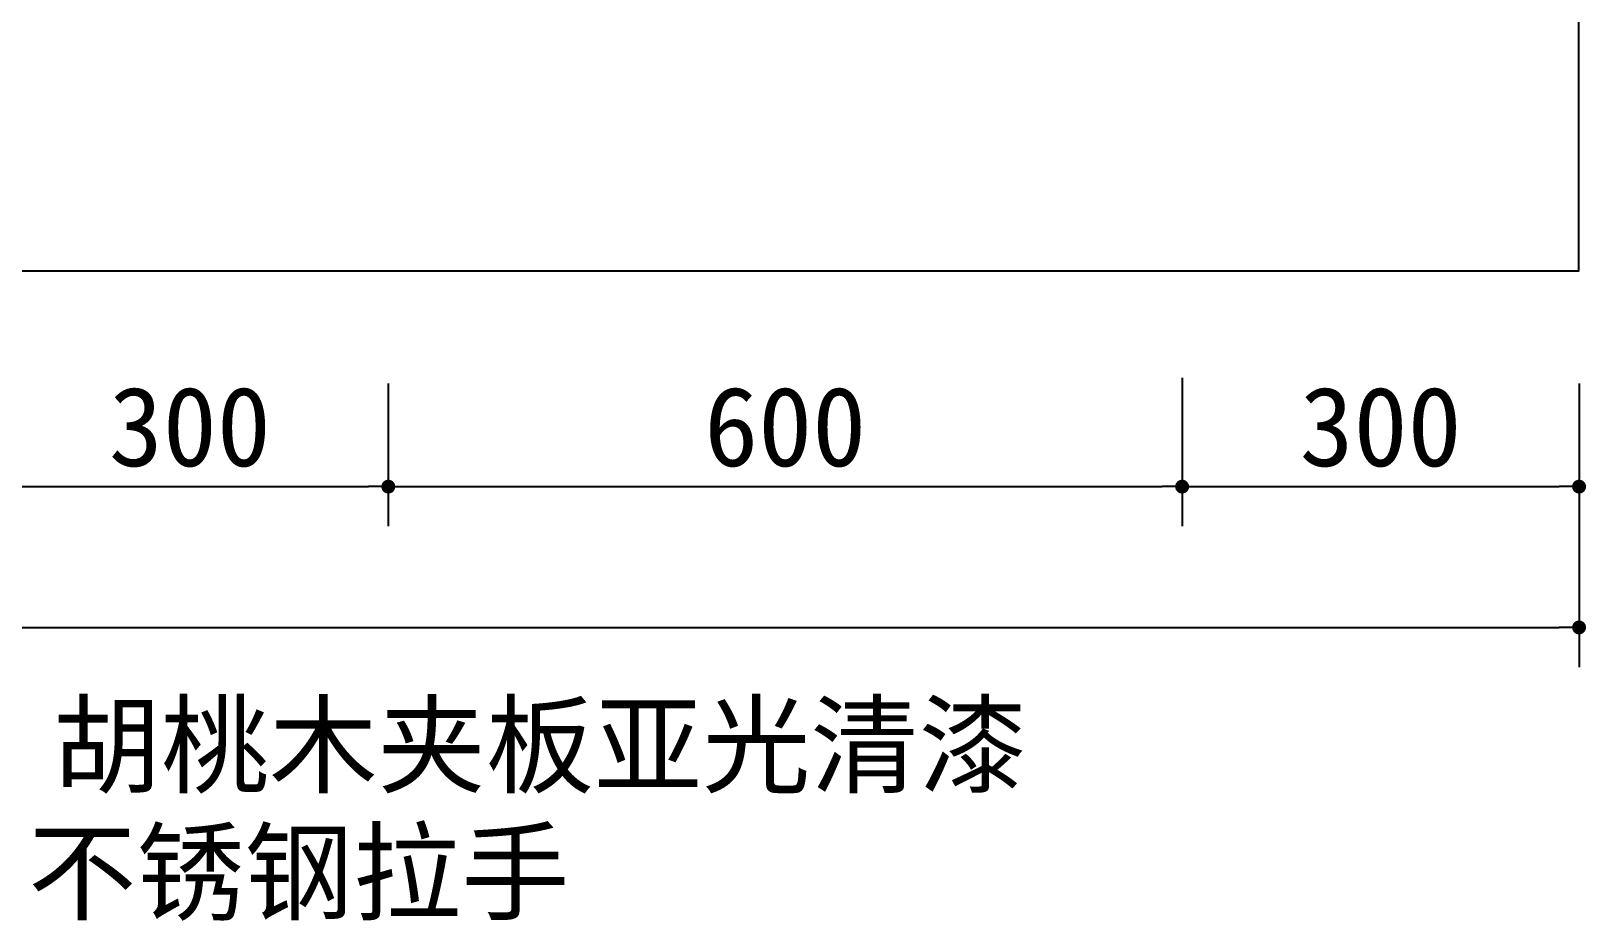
# Model space of a CAD drawing. Extents: x 425 to 4634, y 4027 to 7710.
# Drawn here: x 3216 to 4391, y 4048 to 4720 of the extents above; entities that cross this region are included whole.
import ezdxf

# ---------------------------------------------------------------- set-up
doc = ezdxf.new("R2010")
doc.units = 0
doc.header["$LTSCALE"] = 10
doc.header["$MEASUREMENT"] = 0
doc.header["$PDMODE"] = 2
doc.header["$PDSIZE"] = -3
doc.layers.get('0').update_dxf_attribs({"linetype": 'CONTINUOUS'})
doc.layers.get('DEFPOINTS').update_dxf_attribs({"linetype": 'CONTINUOUS'})
for name, color, linetype in [('2', 2, 'CONTINUOUS'), ('4', 4, 'CONTINUOUS'), ('DIM', 3, 'CONTINUOUS'), ('TEXT', 3, 'CONTINUOUS')]:
    doc.layers.add(name, color=color, linetype=linetype)
doc.styles.add('HZ', font='SIMFANG0.TTF')
doc.dimstyles.new('书稿', dxfattribs={"dimscale": 30, "dimtxt": 2, "dimasz": 0.5, "dimexe": 1, "dimexo": 1, "dimgap": 0.5, "dimtad": 1, "dimdec": 0, "dimzin": 0, "dimtxsty": 'HZ', "dimblk1": 'DOT', "dimblk2": 'DOT', "dimsah": 1, "dimcen": 0, "dimclrd": 256, "dimclre": 256, "dimclrt": 256, "dimazin": 3, "dimtfac": 0.5, "dimtdec": 0, "dimtix": 1, "dimtmove": 0, "dimatfit": 3, "dimtolj": 1, "dimtzin": 0})

# ---------------------------------------------------------------- blocks, each defined once
blk = doc.blocks.new('_DOT')
at = {"color": 0, "linetype": 'BYBLOCK'}
blk.add_line((-0.35, 0), (-1, 0), dxfattribs=at)
at = {"color": 0, "linetype": 'BYBLOCK', "const_width": 0.35}
blk.add_lwpolyline([(-0.175, 0, 1), (0.175, 0, 1)], format="xyb", close=True, dxfattribs=at)
blk = doc.blocks.new('*D14')
at = {"linetype": 'BYBLOCK'}
for p, q in [((11197.1, 4906.5), (11197.1, 4798.5)), ((11797.1, 4910.8), (11797.1, 4798.5)), ((11212.1, 4828.5), (11782.1, 4828.5))]:
    blk.add_line(p, q, dxfattribs=at)
at = {"layer": 'DEFPOINTS', "color": 0, "linetype": 'BYBLOCK'}
for p in [(11197.1, 4936.5), (11797.1, 4940.8), (11797.1, 4828.5)]:
    blk.add_point(p, dxfattribs=at)
at = {"linetype": 'BYBLOCK', "xscale": 15, "yscale": 15, "zscale": 15, "rotation": 180}
blk.add_blockref('_DOT', (11197.1, 4828.5), dxfattribs=at)
at = {"linetype": 'BYBLOCK', "xscale": 15, "yscale": 15, "zscale": 15}
blk.add_blockref('_DOT', (11797.1, 4828.5), dxfattribs=at)
at = {"linetype": 'BYBLOCK', "insert": (11497.1, 4873.5), "char_height": 60, "attachment_point": 5, "style": 'HZ'}
blk.add_mtext('\\A1;600', dxfattribs=at)
blk = doc.blocks.new('*D8')
at = {"linetype": 'BYBLOCK'}
for p, q in [((8497.1, 4878.5), (8497.1, 4692.1)), ((12097.1, 4878.5), (12097.1, 4692.1)), ((8512.1, 4722.1), (12082.1, 4722.1))]:
    blk.add_line(p, q, dxfattribs=at)
at = {"layer": 'DEFPOINTS', "color": 0, "linetype": 'BYBLOCK'}
for p in [(8497.1, 4908.5), (12097.1, 4908.5), (12097.1, 4722.1)]:
    blk.add_point(p, dxfattribs=at)
at = {"linetype": 'BYBLOCK', "xscale": 15, "yscale": 15, "zscale": 15, "rotation": 180}
blk.add_blockref('_DOT', (8497.1, 4722.1), dxfattribs=at)
at = {"linetype": 'BYBLOCK', "xscale": 15, "yscale": 15, "zscale": 15}
blk.add_blockref('_DOT', (12097.1, 4722.1), dxfattribs=at)
at = {"linetype": 'BYBLOCK', "insert": (10297.1, 4767.1), "char_height": 60, "attachment_point": 5, "style": 'HZ'}
blk.add_mtext('\\A1;3600', dxfattribs=at)
blk = doc.blocks.new('*D13')
at = {"linetype": 'BYBLOCK'}
for p, q in [((10897.1, 4908.5), (10897.1, 4798.5)), ((11197.1, 4906.5), (11197.1, 4798.5)), ((10912.1, 4828.5), (11182.1, 4828.5))]:
    blk.add_line(p, q, dxfattribs=at)
at = {"layer": 'DEFPOINTS', "color": 0, "linetype": 'BYBLOCK'}
for p in [(10897.1, 4938.5), (11197.1, 4936.5), (11197.1, 4828.5)]:
    blk.add_point(p, dxfattribs=at)
at = {"linetype": 'BYBLOCK', "xscale": 15, "yscale": 15, "zscale": 15, "rotation": 180}
blk.add_blockref('_DOT', (10897.1, 4828.5), dxfattribs=at)
at = {"linetype": 'BYBLOCK', "xscale": 15, "yscale": 15, "zscale": 15}
blk.add_blockref('_DOT', (11197.1, 4828.5), dxfattribs=at)
at = {"linetype": 'BYBLOCK', "insert": (11047.1, 4873.5), "char_height": 60, "attachment_point": 5, "style": 'HZ'}
blk.add_mtext('\\A1;300', dxfattribs=at)
blk = doc.blocks.new('*D15')
at = {"linetype": 'BYBLOCK'}
for p, q in [((11797.1, 4910.8), (11797.1, 4798.5)), ((12097.1, 4906.5), (12097.1, 4798.5)), ((11812.1, 4828.5), (12082.1, 4828.5))]:
    blk.add_line(p, q, dxfattribs=at)
at = {"layer": 'DEFPOINTS', "color": 0, "linetype": 'BYBLOCK'}
for p in [(11797.1, 4940.8), (12097.1, 4936.5), (12097.1, 4828.5)]:
    blk.add_point(p, dxfattribs=at)
at = {"linetype": 'BYBLOCK', "xscale": 15, "yscale": 15, "zscale": 15, "rotation": 180}
blk.add_blockref('_DOT', (11797.1, 4828.5), dxfattribs=at)
at = {"linetype": 'BYBLOCK', "xscale": 15, "yscale": 15, "zscale": 15}
blk.add_blockref('_DOT', (12097.1, 4828.5), dxfattribs=at)
at = {"linetype": 'BYBLOCK', "insert": (11947.1, 4873.5), "char_height": 60, "attachment_point": 5, "style": 'HZ'}
blk.add_mtext('\\A1;300', dxfattribs=at)

msp = doc.modelspace()

# ---------------------------------------------------------------- linework, layer by layer
at = {"layer": '2', "color": 1}
msp.add_line((786, 4539.2), (4386, 4539.2), dxfattribs=at)
at = {"layer": '4'}
msp.add_lwpolyline([(4386, 7339.2), (3186, 7339.2), (3186, 4539.2), (4386, 4539.2)], close=True, dxfattribs=at)

# ---------------------------------------------------------------- texts
at = {"layer": 'TEXT', "style": 'HZ'}
for s, p in [('胡桃木夹板亚光清漆', (3232.4, 4150.7)), ('不锈钢拉手', (3213.8, 4054.6))]:
    msp.add_text(s, height=60, dxfattribs=at).set_placement(p)

# ---------------------------------------------------------------- dimensions: what is measured, and where the dimension line sits
at = {"layer": 'DIM'}
for base, p1, p2, picture, middle in [((3486, 4375.9), (3186, 4486), (3486, 4484), '*D13', (3336, 4420.9)), ((4086, 4375.9), (3486, 4484), (4086, 4488.3), '*D14', (3786, 4420.9)), ((4386, 4375.9), (4086, 4488.3), (4386, 4484), '*D15', (4236, 4420.9)), ((4386, 4269.6), (786, 4456), (4386, 4456), '*D8', (2586, 4314.6))]:
    dim = msp.add_linear_dim(base=base, p1=p1, p2=p2, dimstyle='书稿', override={"dimtxt": 2, "dimexe": 1, "dimblk1": 'DOT', "dimblk2": 'DOT'}, dxfattribs=at)
    dim.commit()
    dim.dimension.update_dxf_attribs({"geometry": picture, "text_midpoint": middle, "insert": (-7711, -452.5)})

doc.saveas('drawing.dxf')
